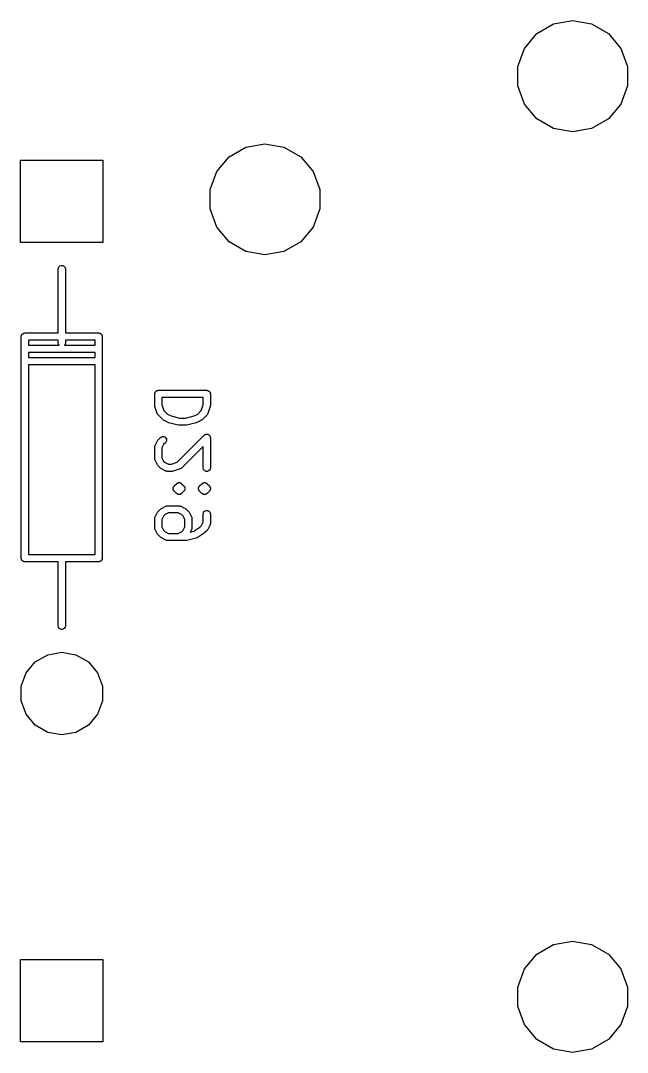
# Model space of a CAD drawing. Extents: x 17 to 274, y -105 to -6.
# Drawn here: x 184.15 to 196.67, y -75.07 to -53.77 of the extents above; entities that cross this region are included whole.
import ezdxf

# ---------------------------------------------------------------- set-up
doc = ezdxf.new("R2010")
doc.units = 0
doc.header["$MEASUREMENT"] = 0
doc.layers.add('BLACK', color=7, linetype='CONTINUOUS')

msp = doc.modelspace()

# ---------------------------------------------------------------- linework, layer by layer
at = {"layer": 'Black'}
for p, q in [((194.802, -54.0411), (195.148, -53.8418)), ((195.148, -53.8418), (195.54, -53.7726)), ((195.54, -53.7726), (195.932, -53.8418)), ((195.932, -53.8418), (196.278, -54.0411)), ((194.546, -54.3463), (194.802, -54.0411)), ((196.278, -54.0411), (196.534, -54.3463)), ((194.41, -54.7208), (194.546, -54.3463)), ((196.534, -54.3463), (196.67, -54.7208)), ((194.41, -55.1192), (194.41, -54.7208)), ((196.67, -54.7208), (196.67, -55.1192)), ((194.546, -55.4937), (194.41, -55.1192)), ((196.67, -55.1192), (196.534, -55.4937)), ((194.802, -55.7989), (194.546, -55.4937)), ((196.534, -55.4937), (196.278, -55.7989)), ((195.148, -55.9982), (194.802, -55.7989)), ((195.54, -56.0674), (195.148, -55.9982)), ((195.932, -55.9982), (195.54, -56.0674)), ((196.278, -55.7989), (195.932, -55.9982)), ((188.452, -56.5811), (188.798, -56.3818)), ((188.798, -56.3818), (189.19, -56.3126)), ((189.19, -56.3126), (189.582, -56.3818)), ((189.582, -56.3818), (189.928, -56.5811)), ((188.196, -56.8863), (188.452, -56.5811)), ((189.928, -56.5811), (190.184, -56.8863)), ((184.148, -58.3501), (184.148, -56.6509)), ((184.148, -56.6509), (185.847, -56.6509)), ((185.847, -56.6509), (185.847, -58.3501)), ((188.06, -57.2608), (188.196, -56.8863)), ((190.184, -56.8863), (190.32, -57.2608)), ((188.06, -57.6592), (188.06, -57.2608)), ((190.32, -57.2608), (190.32, -57.6592)), ((188.196, -58.0337), (188.06, -57.6592)), ((190.32, -57.6592), (190.184, -58.0337)), ((188.452, -58.3389), (188.196, -58.0337)), ((190.184, -58.0337), (189.928, -58.3389)), ((188.798, -58.5382), (188.452, -58.3389)), ((189.928, -58.3389), (189.582, -58.5382)), ((185.847, -58.3501), (184.148, -58.3501)), ((189.19, -58.6074), (188.798, -58.5382)), ((189.582, -58.5382), (189.19, -58.6074)), ((184.922, -58.8975), (184.927, -58.8719)), ((184.922, -60.2195), (184.922, -58.8975)), ((184.927, -58.8719), (184.94, -58.8493)), ((184.94, -58.8493), (184.96, -58.8326)), ((184.96, -58.8326), (184.984, -58.8237)), ((184.984, -58.8237), (185.01, -58.8237)), ((185.01, -58.8237), (185.035, -58.8326)), ((185.035, -58.8326), (185.055, -58.8493)), ((185.055, -58.8493), (185.068, -58.8719)), ((185.068, -58.8719), (185.072, -58.8975)), ((185.072, -58.8975), (185.072, -60.2195)), ((184.165, -60.2689), (184.168, -60.2632)), ((184.168, -60.2632), (184.171, -60.257)), ((184.171, -60.257), (184.175, -60.252)), ((184.175, -60.252), (184.178, -60.2463)), ((184.178, -60.2463), (184.183, -60.2421)), ((184.183, -60.2421), (184.187, -60.2371)), ((184.187, -60.2371), (184.193, -60.2338)), ((184.193, -60.2338), (184.198, -60.2296)), ((184.198, -60.2296), (184.204, -60.2273)), ((184.204, -60.2273), (184.21, -60.224)), ((184.21, -60.224), (184.216, -60.2229)), ((184.216, -60.2229), (184.222, -60.2207)), ((184.222, -60.2207), (184.229, -60.2207)), ((184.229, -60.2207), (184.235, -60.2195)), ((184.235, -60.2195), (184.922, -60.2195)), ((185.072, -60.2195), (185.759, -60.2195)), ((185.759, -60.2195), (185.766, -60.2207)), ((185.766, -60.2207), (185.772, -60.2207)), ((185.772, -60.2207), (185.779, -60.2229)), ((185.779, -60.2229), (185.785, -60.224)), ((185.785, -60.224), (185.791, -60.2273)), ((185.791, -60.2273), (185.797, -60.2296)), ((185.797, -60.2296), (185.802, -60.2338)), ((185.802, -60.2338), (185.808, -60.2371)), ((185.808, -60.2371), (185.812, -60.2421)), ((185.812, -60.2421), (185.817, -60.2463)), ((185.817, -60.2463), (185.82, -60.252)), ((185.82, -60.252), (185.824, -60.257)), ((185.824, -60.257), (185.827, -60.2632)), ((185.827, -60.2632), (185.83, -60.2689)), ((184.16, -60.2945), (184.162, -60.2881)), ((184.16, -64.8665), (184.16, -60.2945)), ((184.162, -60.2815), (184.164, -60.2753)), ((184.162, -60.2881), (184.162, -60.2815)), ((184.164, -60.2753), (184.165, -60.2689)), ((184.31, -60.3695), (184.31, -60.4735)), ((184.922, -60.3695), (184.31, -60.3695)), ((184.31, -60.4735), (184.945, -60.4735)), ((184.922, -60.4215), (184.922, -60.3695)), ((184.927, -60.4472), (184.922, -60.4215)), ((184.94, -60.4697), (184.927, -60.4472)), ((184.945, -60.4735), (184.94, -60.4697)), ((185.055, -60.4697), (185.05, -60.4735)), ((185.05, -60.4735), (185.684, -60.4735)), ((185.068, -60.4472), (185.055, -60.4697)), ((185.072, -60.4215), (185.068, -60.4472)), ((185.072, -60.3695), (185.072, -60.4215)), ((185.684, -60.3695), (185.072, -60.3695)), ((185.684, -60.4735), (185.684, -60.3695)), ((185.83, -60.2689), (185.831, -60.2753)), ((185.831, -60.2753), (185.833, -60.2815)), ((185.833, -60.2815), (185.833, -60.2881)), ((185.833, -60.2881), (185.834, -60.2945)), ((185.834, -60.2945), (185.834, -64.8665)), ((184.31, -60.6235), (184.31, -60.7275)), ((185.684, -60.6235), (184.31, -60.6235)), ((185.684, -60.7275), (185.684, -60.6235)), ((184.31, -60.7275), (185.684, -60.7275)), ((184.31, -60.8775), (184.31, -64.7915)), ((185.684, -60.8775), (184.31, -60.8775)), ((185.684, -64.7915), (185.684, -60.8775)), ((186.915, -61.4781), (186.916, -61.4717)), ((186.915, -61.7162), (186.915, -61.4781)), ((186.916, -61.4651), (186.918, -61.4589)), ((186.916, -61.4717), (186.916, -61.4651)), ((186.918, -61.4589), (186.919, -61.4525)), ((186.919, -61.4525), (186.923, -61.4468)), ((186.923, -61.4468), (186.925, -61.4406)), ((186.925, -61.4406), (186.929, -61.4356)), ((186.929, -61.4356), (186.932, -61.4299)), ((186.932, -61.4299), (186.937, -61.4257)), ((186.937, -61.4257), (186.942, -61.4207)), ((186.942, -61.4207), (186.947, -61.4174)), ((186.947, -61.4174), (186.952, -61.4132)), ((186.952, -61.4132), (186.959, -61.4109)), ((186.959, -61.4109), (186.964, -61.4077)), ((186.964, -61.4077), (186.971, -61.4065)), ((186.971, -61.4065), (186.977, -61.4043)), ((186.977, -61.4043), (186.983, -61.4043)), ((186.983, -61.4043), (186.99, -61.4031)), ((186.99, -61.4031), (187.99, -61.4031)), ((187.99, -61.4031), (187.996, -61.4043)), ((187.996, -61.4043), (188.003, -61.4043)), ((188.003, -61.4043), (188.009, -61.4065)), ((188.009, -61.4065), (188.015, -61.4077)), ((188.015, -61.4077), (188.021, -61.4109)), ((188.021, -61.4109), (188.027, -61.4132)), ((188.027, -61.4132), (188.032, -61.4174)), ((188.032, -61.4174), (188.038, -61.4207)), ((188.038, -61.4207), (188.042, -61.4257)), ((188.042, -61.4257), (188.047, -61.4299)), ((188.047, -61.4299), (188.051, -61.4356)), ((188.051, -61.4356), (188.055, -61.4406)), ((188.055, -61.4406), (188.057, -61.4468)), ((188.057, -61.4468), (188.06, -61.4525)), ((188.06, -61.4525), (188.061, -61.4589)), ((188.061, -61.4589), (188.064, -61.4651)), ((188.064, -61.4651), (188.064, -61.4717)), ((188.064, -61.4717), (188.065, -61.4781)), ((188.065, -61.4781), (188.065, -61.7162)), ((186.917, -61.7281), (186.915, -61.7162)), ((186.919, -61.74), (186.917, -61.7281)), ((186.966, -61.8828), (186.919, -61.74)), ((187.065, -61.5531), (187.065, -61.7041)), ((187.915, -61.5531), (187.065, -61.5531)), ((187.065, -61.7041), (187.103, -61.8186)), ((187.877, -61.8186), (187.915, -61.7041)), ((187.915, -61.7041), (187.915, -61.5531)), ((188.061, -61.74), (188.013, -61.8828)), ((188.063, -61.7281), (188.061, -61.74)), ((188.065, -61.7162), (188.063, -61.7281)), ((186.968, -61.8866), (186.966, -61.8828)), ((186.969, -61.8908), (186.968, -61.8866)), ((186.975, -61.898), (186.969, -61.8908)), ((186.979, -61.9057), (186.975, -61.898)), ((186.982, -61.9086), (186.979, -61.9057)), ((186.984, -61.9121), (186.982, -61.9086)), ((187.08, -62.0074), (186.984, -61.9121)), ((187.103, -61.8186), (187.177, -61.8927)), ((187.177, -61.8927), (187.254, -61.9312)), ((187.254, -61.9312), (187.428, -61.9746)), ((187.552, -61.9746), (187.726, -61.9312)), ((187.726, -61.9312), (187.803, -61.8927)), ((187.803, -61.8927), (187.877, -61.8186)), ((187.995, -61.9121), (187.9, -62.0074)), ((187.998, -61.9086), (187.995, -61.9121)), ((188.001, -61.9057), (187.998, -61.9086)), ((188.005, -61.898), (188.001, -61.9057)), ((188.01, -61.8908), (188.005, -61.898)), ((188.011, -61.8866), (188.01, -61.8908)), ((188.013, -61.8828), (188.011, -61.8866)), ((187.09, -62.0143), (187.08, -62.0074)), ((187.099, -62.0214), (187.09, -62.0143)), ((187.194, -62.069), (187.099, -62.0214)), ((187.202, -62.0714), (187.194, -62.069)), ((187.21, -62.0747), (187.202, -62.0714)), ((187.4, -62.1223), (187.21, -62.0747)), ((187.409, -62.123), (187.4, -62.1223)), ((187.418, -62.1246), (187.409, -62.123)), ((187.561, -62.1246), (187.418, -62.1246)), ((187.428, -61.9746), (187.552, -61.9746)), ((187.57, -62.123), (187.561, -62.1246)), ((187.579, -62.1223), (187.57, -62.123)), ((187.77, -62.0747), (187.579, -62.1223)), ((187.777, -62.0714), (187.77, -62.0747)), ((187.785, -62.069), (187.777, -62.0714)), ((187.881, -62.0214), (187.785, -62.069)), ((187.89, -62.0142), (187.881, -62.0214)), ((187.9, -62.0074), (187.89, -62.0142)), ((186.984, -62.4251), (187.032, -62.3775)), ((187.032, -62.3775), (187.053, -62.3625)), ((187.053, -62.3625), (187.079, -62.3558)), ((187.079, -62.3558), (187.104, -62.3581)), ((187.104, -62.3581), (187.128, -62.3691)), ((187.128, -62.3691), (187.147, -62.3875)), ((187.147, -62.3875), (187.158, -62.4111)), ((187.378, -62.8888), (187.937, -62.3299)), ((187.937, -62.3299), (187.945, -62.3242)), ((187.945, -62.3242), (187.952, -62.3179)), ((187.952, -62.3179), (187.955, -62.3168)), ((187.955, -62.3168), (187.958, -62.3149)), ((187.958, -62.3149), (187.968, -62.3124)), ((187.968, -62.3124), (187.977, -62.309)), ((187.977, -62.309), (187.98, -62.309)), ((187.98, -62.309), (187.983, -62.3082)), ((187.983, -62.3082), (187.993, -62.309)), ((187.993, -62.309), (188.003, -62.309)), ((188.003, -62.309), (188.006, -62.3102)), ((188.006, -62.3102), (188.009, -62.3105)), ((188.009, -62.3105), (188.018, -62.3146)), ((188.018, -62.3146), (188.027, -62.3179)), ((188.027, -62.3179), (188.03, -62.3201)), ((188.03, -62.3201), (188.033, -62.3215)), ((188.033, -62.3215), (188.04, -62.3284)), ((188.04, -62.3284), (188.047, -62.3347)), ((188.047, -62.3347), (188.049, -62.3375)), ((188.049, -62.3375), (188.051, -62.3399)), ((188.051, -62.3399), (188.055, -62.3488)), ((188.055, -62.3488), (188.06, -62.3572)), ((188.06, -62.3572), (188.061, -62.3605)), ((188.061, -62.3605), (188.062, -62.3635)), ((188.062, -62.3635), (188.063, -62.3733)), ((188.063, -62.3733), (188.065, -62.3829)), ((188.065, -62.3829), (188.065, -63.0019)), ((186.915, -62.5648), (186.918, -62.5564)), ((186.916, -62.5691), (186.915, -62.5648)), ((186.915, -62.5734), (186.916, -62.5691)), ((186.915, -62.8115), (186.915, -62.5734)), ((186.918, -62.5564), (186.919, -62.5477)), ((186.919, -62.5477), (186.922, -62.544)), ((186.922, -62.544), (186.923, -62.5398)), ((186.923, -62.5398), (186.97, -62.4446)), ((186.97, -62.4446), (186.978, -62.4349)), ((186.978, -62.4349), (186.984, -62.4251)), ((187.099, -62.5226), (187.065, -62.5911)), ((187.065, -62.5911), (187.065, -62.7938)), ((187.138, -62.4836), (187.099, -62.5226)), ((187.153, -62.4622), (187.138, -62.4836)), ((187.16, -62.4371), (187.153, -62.4622)), ((187.158, -62.4111), (187.16, -62.4371)), ((187.915, -62.564), (187.471, -63.0074)), ((187.915, -63.0019), (187.915, -62.564)), ((186.916, -62.8157), (186.915, -62.8115)), ((186.915, -62.82), (186.916, -62.8157)), ((187.065, -62.7938), (187.099, -62.8623)), ((186.918, -62.8285), (186.915, -62.82)), ((186.919, -62.8371), (186.918, -62.8285)), ((186.922, -62.8409), (186.919, -62.8371)), ((186.923, -62.845), (186.922, -62.8409)), ((186.97, -62.9403), (186.923, -62.845)), ((186.978, -62.9499), (186.97, -62.9403)), ((186.984, -62.9597), (186.978, -62.9499)), ((187.032, -63.0074), (186.984, -62.9597)), ((187.042, -63.0142), (187.032, -63.0074)), ((187.052, -63.0214), (187.042, -63.0142)), ((187.147, -63.069), (187.052, -63.0214)), ((187.099, -62.8623), (187.13, -62.8927)), ((187.13, -62.8927), (187.198, -62.9269)), ((187.198, -62.9269), (187.263, -62.9269)), ((187.263, -62.9269), (187.378, -62.8888)), ((187.442, -63.0255), (187.299, -63.0731)), ((187.446, -63.0234), (187.442, -63.0255)), ((187.45, -63.0223), (187.446, -63.0234)), ((187.457, -63.0173), (187.45, -63.0223)), ((187.465, -63.0131), (187.457, -63.0173)), ((187.468, -63.0098), (187.465, -63.0131)), ((187.471, -63.0074), (187.468, -63.0098)), ((187.919, -63.0276), (187.915, -63.0019)), ((187.932, -63.0502), (187.919, -63.0276)), ((188.06, -63.0276), (188.047, -63.0502)), ((188.065, -63.0019), (188.06, -63.0276)), ((187.151, -63.0703), (187.147, -63.069)), ((187.155, -63.0724), (187.151, -63.0703)), ((187.163, -63.074), (187.155, -63.0724)), ((187.172, -63.0765), (187.163, -63.074)), ((187.176, -63.0762), (187.172, -63.0765)), ((187.18, -63.0769), (187.176, -63.0762)), ((187.276, -63.0769), (187.18, -63.0769)), ((187.287, -63.0749), (187.276, -63.0769)), ((187.299, -63.0731), (187.287, -63.0749)), ((187.952, -63.0669), (187.932, -63.0502)), ((187.977, -63.0758), (187.952, -63.0669)), ((188.003, -63.0758), (187.977, -63.0758)), ((188.027, -63.0669), (188.003, -63.0758)), ((188.047, -63.0502), (188.027, -63.0669)), ((187.296, -63.424), (187.297, -63.4208)), ((187.297, -63.4305), (187.296, -63.424)), ((187.296, -63.4371), (187.297, -63.4305)), ((187.297, -63.4402), (187.296, -63.4371)), ((187.297, -63.4175), (187.298, -63.4144)), ((187.297, -63.4208), (187.297, -63.4175)), ((187.297, -63.4435), (187.297, -63.4402)), ((187.298, -63.4466), (187.297, -63.4435)), ((187.298, -63.4111), (187.301, -63.4052)), ((187.298, -63.4144), (187.298, -63.4111)), ((187.298, -63.4499), (187.298, -63.4466)), ((187.301, -63.4559), (187.298, -63.4499)), ((187.301, -63.4052), (187.303, -63.3988)), ((187.303, -63.4622), (187.301, -63.4559)), ((187.303, -63.3988), (187.305, -63.3961)), ((187.305, -63.3961), (187.306, -63.393)), ((187.306, -63.393), (187.308, -63.3905)), ((187.308, -63.3905), (187.309, -63.3875)), ((187.309, -63.3875), (187.314, -63.3829)), ((187.314, -63.3829), (187.318, -63.3775)), ((187.318, -63.3775), (187.365, -63.3299)), ((187.365, -63.3299), (187.371, -63.3261)), ((187.371, -63.3261), (187.375, -63.3215)), ((187.375, -63.3215), (187.381, -63.3187)), ((187.381, -63.3187), (187.387, -63.3149)), ((187.387, -63.3149), (187.393, -63.3132)), ((187.393, -63.3132), (187.399, -63.3105)), ((187.399, -63.3105), (187.406, -63.3099)), ((187.406, -63.3099), (187.412, -63.3082)), ((187.412, -63.3082), (187.418, -63.3088)), ((187.418, -63.3088), (187.425, -63.3082)), ((187.425, -63.3082), (187.431, -63.3099)), ((187.431, -63.3099), (187.438, -63.3105)), ((187.438, -63.3105), (187.444, -63.3132)), ((187.444, -63.3132), (187.45, -63.3149)), ((187.45, -63.3149), (187.455, -63.3187)), ((187.455, -63.3187), (187.461, -63.3215)), ((187.461, -63.3215), (187.466, -63.3261)), ((187.466, -63.3261), (187.471, -63.3299)), ((187.471, -63.3299), (187.519, -63.3775)), ((187.519, -63.3775), (187.523, -63.3829)), ((187.523, -63.3829), (187.527, -63.3875)), ((187.527, -63.3875), (187.529, -63.3905)), ((187.529, -63.3905), (187.531, -63.393)), ((187.531, -63.393), (187.532, -63.3961)), ((187.532, -63.3961), (187.534, -63.3988)), ((187.534, -63.3988), (187.536, -63.4052)), ((187.536, -63.4559), (187.534, -63.4622)), ((187.536, -63.4052), (187.538, -63.4111)), ((187.538, -63.4499), (187.536, -63.4559)), ((187.538, -63.4111), (187.539, -63.4144)), ((187.539, -63.4466), (187.538, -63.4499)), ((187.539, -63.4144), (187.54, -63.4175)), ((187.54, -63.4435), (187.539, -63.4466)), ((187.54, -63.4175), (187.54, -63.4208)), ((187.54, -63.4208), (187.541, -63.424)), ((187.541, -63.424), (187.54, -63.4305)), ((187.54, -63.4305), (187.541, -63.4371)), ((187.541, -63.4371), (187.54, -63.4402)), ((187.54, -63.4402), (187.54, -63.4435)), ((187.82, -63.424), (187.821, -63.4208)), ((187.82, -63.4305), (187.82, -63.424)), ((187.82, -63.4371), (187.82, -63.4305)), ((187.821, -63.4402), (187.82, -63.4371)), ((187.821, -63.4175), (187.822, -63.4144)), ((187.821, -63.4208), (187.821, -63.4175)), ((187.821, -63.4435), (187.821, -63.4402)), ((187.822, -63.4466), (187.821, -63.4435)), ((187.822, -63.4111), (187.825, -63.4052)), ((187.822, -63.4144), (187.822, -63.4111)), ((187.822, -63.4499), (187.822, -63.4466)), ((187.825, -63.4559), (187.822, -63.4499)), ((187.825, -63.4052), (187.827, -63.3988)), ((187.827, -63.4622), (187.825, -63.4559)), ((187.827, -63.3988), (187.829, -63.3961)), ((187.829, -63.3961), (187.83, -63.393)), ((187.83, -63.393), (187.832, -63.3905)), ((187.832, -63.3905), (187.833, -63.3875)), ((187.833, -63.3875), (187.838, -63.3829)), ((187.838, -63.3829), (187.842, -63.3775)), ((187.842, -63.3775), (187.889, -63.3299)), ((187.889, -63.3299), (187.895, -63.3261)), ((187.895, -63.3261), (187.899, -63.3215)), ((187.899, -63.3215), (187.905, -63.3187)), ((187.905, -63.3187), (187.911, -63.3149)), ((187.911, -63.3149), (187.917, -63.3132)), ((187.917, -63.3132), (187.923, -63.3105)), ((187.923, -63.3105), (187.929, -63.3099)), ((187.929, -63.3099), (187.936, -63.3082)), ((187.936, -63.3082), (187.942, -63.3088)), ((187.942, -63.3088), (187.949, -63.3082)), ((187.949, -63.3082), (187.955, -63.3099)), ((187.955, -63.3099), (187.962, -63.3105)), ((187.962, -63.3105), (187.968, -63.3132)), ((187.968, -63.3132), (187.974, -63.3149)), ((187.974, -63.3149), (187.979, -63.3187)), ((187.979, -63.3187), (187.985, -63.3215)), ((187.985, -63.3215), (187.99, -63.3261)), ((187.99, -63.3261), (187.995, -63.3299)), ((187.995, -63.3299), (188.043, -63.3775)), ((188.043, -63.3775), (188.047, -63.3829)), ((188.047, -63.3829), (188.051, -63.3875)), ((188.051, -63.3875), (188.053, -63.3905)), ((188.053, -63.3905), (188.055, -63.393)), ((188.055, -63.393), (188.056, -63.3961)), ((188.056, -63.3961), (188.058, -63.3988)), ((188.058, -63.3988), (188.06, -63.4052)), ((188.06, -63.4559), (188.058, -63.4622)), ((188.06, -63.4052), (188.062, -63.4111)), ((188.062, -63.4499), (188.06, -63.4559)), ((188.062, -63.4111), (188.063, -63.4144)), ((188.063, -63.4466), (188.062, -63.4499)), ((188.063, -63.4144), (188.064, -63.4175)), ((188.064, -63.4435), (188.063, -63.4466)), ((188.064, -63.4175), (188.064, -63.4208)), ((188.064, -63.4208), (188.065, -63.424)), ((188.065, -63.424), (188.064, -63.4305)), ((188.064, -63.4305), (188.065, -63.4371)), ((188.065, -63.4371), (188.064, -63.4402)), ((188.064, -63.4402), (188.064, -63.4435)), ((187.305, -63.4649), (187.303, -63.4622)), ((187.306, -63.468), (187.305, -63.4649)), ((187.308, -63.4705), (187.306, -63.468)), ((187.309, -63.4735), (187.308, -63.4705)), ((187.314, -63.4782), (187.309, -63.4735)), ((187.318, -63.4836), (187.314, -63.4782)), ((187.365, -63.5312), (187.318, -63.4836)), ((187.371, -63.5349), (187.365, -63.5312)), ((187.375, -63.5396), (187.371, -63.5349)), ((187.381, -63.5423), (187.375, -63.5396)), ((187.387, -63.5461), (187.381, -63.5423)), ((187.393, -63.5478), (187.387, -63.5461)), ((187.399, -63.5506), (187.393, -63.5478)), ((187.406, -63.5512), (187.399, -63.5506)), ((187.412, -63.5529), (187.406, -63.5512)), ((187.418, -63.5523), (187.412, -63.5529)), ((187.425, -63.5529), (187.418, -63.5523)), ((187.431, -63.5512), (187.425, -63.5529)), ((187.438, -63.5506), (187.431, -63.5512)), ((187.444, -63.5478), (187.438, -63.5506)), ((187.45, -63.5461), (187.444, -63.5478)), ((187.455, -63.5423), (187.45, -63.5461)), ((187.461, -63.5396), (187.455, -63.5423)), ((187.466, -63.5349), (187.461, -63.5396)), ((187.471, -63.5312), (187.466, -63.5349)), ((187.519, -63.4836), (187.471, -63.5312)), ((187.523, -63.4782), (187.519, -63.4836)), ((187.527, -63.4735), (187.523, -63.4782)), ((187.529, -63.4705), (187.527, -63.4735)), ((187.531, -63.468), (187.529, -63.4705)), ((187.532, -63.4649), (187.531, -63.468)), ((187.534, -63.4622), (187.532, -63.4649)), ((187.829, -63.4649), (187.827, -63.4622)), ((187.83, -63.468), (187.829, -63.4649)), ((187.832, -63.4705), (187.83, -63.468)), ((187.833, -63.4735), (187.832, -63.4705)), ((187.838, -63.4782), (187.833, -63.4735)), ((187.842, -63.4836), (187.838, -63.4782)), ((187.889, -63.5312), (187.842, -63.4836)), ((187.895, -63.5349), (187.889, -63.5312)), ((187.899, -63.5396), (187.895, -63.5349)), ((187.905, -63.5423), (187.899, -63.5396)), ((187.911, -63.5461), (187.905, -63.5423)), ((187.917, -63.5478), (187.911, -63.5461)), ((187.923, -63.5506), (187.917, -63.5478)), ((187.929, -63.5512), (187.923, -63.5506)), ((187.936, -63.5529), (187.929, -63.5512)), ((187.942, -63.5523), (187.936, -63.5529)), ((187.949, -63.5529), (187.942, -63.5523)), ((187.955, -63.5512), (187.949, -63.5529)), ((187.962, -63.5506), (187.955, -63.5512)), ((187.968, -63.5478), (187.962, -63.5506)), ((187.974, -63.5461), (187.968, -63.5478)), ((187.979, -63.5423), (187.974, -63.5461)), ((187.985, -63.5396), (187.979, -63.5423)), ((187.99, -63.5349), (187.985, -63.5396)), ((187.995, -63.5312), (187.99, -63.5349)), ((188.043, -63.4836), (187.995, -63.5312)), ((188.047, -63.4782), (188.043, -63.4836)), ((188.051, -63.4735), (188.047, -63.4782)), ((188.053, -63.4705), (188.051, -63.4735)), ((188.055, -63.468), (188.053, -63.4705)), ((188.056, -63.4649), (188.055, -63.468)), ((188.058, -63.4622), (188.056, -63.4649)), ((186.984, -63.9013), (187.032, -63.8537)), ((187.032, -63.8537), (187.042, -63.8468)), ((187.042, -63.8468), (187.052, -63.8396)), ((187.052, -63.8396), (187.147, -63.792)), ((187.147, -63.792), (187.151, -63.7908)), ((187.151, -63.7908), (187.155, -63.7886)), ((187.155, -63.7886), (187.163, -63.7871)), ((187.163, -63.7871), (187.172, -63.7846)), ((187.172, -63.7846), (187.176, -63.7848)), ((187.176, -63.7848), (187.18, -63.7841)), ((187.18, -63.7841), (187.418, -63.7841)), ((187.418, -63.7841), (187.423, -63.7848)), ((187.423, -63.7848), (187.427, -63.7846)), ((187.427, -63.7846), (187.435, -63.7871)), ((187.435, -63.7871), (187.444, -63.7886)), ((187.444, -63.7886), (187.448, -63.7908)), ((187.448, -63.7908), (187.452, -63.792)), ((187.452, -63.792), (187.547, -63.8396)), ((187.547, -63.8396), (187.557, -63.8468)), ((187.557, -63.8468), (187.567, -63.8537)), ((187.567, -63.8537), (187.614, -63.9013)), ((187.952, -63.8894), (187.977, -63.8805)), ((187.977, -63.8805), (188.003, -63.8805)), ((188.003, -63.8805), (188.027, -63.8894)), ((186.915, -64.041), (186.918, -64.0326)), ((186.916, -64.0453), (186.915, -64.041)), ((186.915, -64.0496), (186.916, -64.0453)), ((186.915, -64.24), (186.915, -64.0496)), ((186.918, -64.0326), (186.919, -64.0239)), ((186.919, -64.0239), (186.922, -64.0202)), ((186.922, -64.0202), (186.923, -64.016)), ((186.923, -64.016), (186.97, -63.9208)), ((186.97, -63.9208), (186.978, -63.9111)), ((186.978, -63.9111), (186.984, -63.9013)), ((187.099, -63.9988), (187.065, -64.0673)), ((187.065, -64.0673), (187.065, -64.2223)), ((187.13, -63.9683), (187.099, -63.9988)), ((187.198, -63.9341), (187.13, -63.9683)), ((187.401, -63.9341), (187.198, -63.9341)), ((187.469, -63.9683), (187.401, -63.9341)), ((187.5, -63.9988), (187.469, -63.9683)), ((187.534, -64.0673), (187.5, -63.9988)), ((187.534, -64.2223), (187.534, -64.0673)), ((187.614, -63.9013), (187.621, -63.9111)), ((187.621, -63.9111), (187.628, -63.9208)), ((187.628, -63.9208), (187.676, -64.016)), ((187.676, -64.016), (187.677, -64.0202)), ((187.677, -64.0202), (187.679, -64.0239)), ((187.679, -64.0239), (187.681, -64.0326)), ((187.681, -64.0326), (187.683, -64.041)), ((187.683, -64.041), (187.683, -64.0453)), ((187.683, -64.0453), (187.684, -64.0496)), ((187.684, -64.0496), (187.684, -64.24)), ((187.915, -63.9543), (187.919, -63.9287)), ((187.915, -64.1271), (187.915, -63.9543)), ((187.919, -63.9287), (187.932, -63.9061)), ((187.932, -63.9061), (187.952, -63.8894)), ((188.027, -63.8894), (188.047, -63.9061)), ((188.047, -63.9061), (188.06, -63.9287)), ((188.06, -63.9287), (188.065, -63.9543)), ((188.065, -63.9543), (188.065, -64.1448)), ((186.916, -64.2443), (186.915, -64.24)), ((186.915, -64.2486), (186.916, -64.2443)), ((186.918, -64.257), (186.915, -64.2486)), ((186.919, -64.2657), (186.918, -64.257)), ((186.922, -64.2694), (186.919, -64.2657)), ((186.923, -64.2736), (186.922, -64.2694)), ((186.97, -64.3688), (186.923, -64.2736)), ((187.065, -64.2223), (187.099, -64.2909)), ((187.099, -64.2909), (187.13, -64.3213)), ((187.469, -64.3213), (187.5, -64.2909)), ((187.5, -64.2909), (187.534, -64.2223)), ((187.676, -64.2736), (187.647, -64.3318)), ((187.677, -64.2694), (187.676, -64.2736)), ((187.679, -64.2657), (187.677, -64.2694)), ((187.681, -64.257), (187.679, -64.2657)), ((187.683, -64.2486), (187.681, -64.257)), ((187.684, -64.24), (187.683, -64.2443)), ((187.683, -64.2443), (187.683, -64.2486)), ((187.721, -64.3133), (187.847, -64.2294)), ((187.847, -64.2294), (187.881, -64.1956)), ((187.881, -64.1956), (187.915, -64.1271)), ((187.995, -64.2931), (187.948, -64.3407)), ((188.002, -64.2832), (187.995, -64.2931)), ((188.009, -64.2736), (188.002, -64.2832)), ((188.057, -64.1783), (188.009, -64.2736)), ((188.058, -64.1742), (188.057, -64.1783)), ((188.06, -64.1705), (188.058, -64.1742)), ((188.062, -64.1618), (188.06, -64.1705)), ((188.064, -64.1534), (188.062, -64.1618)), ((188.065, -64.1448), (188.064, -64.1491)), ((188.064, -64.1491), (188.064, -64.1534)), ((186.978, -64.3785), (186.97, -64.3688)), ((186.984, -64.3883), (186.978, -64.3785)), ((187.032, -64.4359), (186.984, -64.3883)), ((187.042, -64.4428), (187.032, -64.4359)), ((187.052, -64.45), (187.042, -64.4428)), ((187.147, -64.4976), (187.052, -64.45)), ((187.13, -64.3213), (187.198, -64.3555)), ((187.151, -64.4988), (187.147, -64.4976)), ((187.155, -64.501), (187.151, -64.4988)), ((187.163, -64.5025), (187.155, -64.501)), ((187.172, -64.505), (187.163, -64.5025)), ((187.176, -64.5048), (187.172, -64.505)), ((187.18, -64.5055), (187.176, -64.5048)), ((187.561, -64.5055), (187.18, -64.5055)), ((187.198, -64.3555), (187.401, -64.3555)), ((187.401, -64.3555), (187.469, -64.3213)), ((187.57, -64.5039), (187.561, -64.5055)), ((187.579, -64.5033), (187.57, -64.5039)), ((187.77, -64.4557), (187.579, -64.5033)), ((187.647, -64.3318), (187.721, -64.3133)), ((187.782, -64.4505), (187.77, -64.4557)), ((187.793, -64.4453), (187.782, -64.4505)), ((187.936, -64.3501), (187.793, -64.4453)), ((187.942, -64.3449), (187.936, -64.3501)), ((187.948, -64.3407), (187.942, -64.3449)), ((184.162, -64.873), (184.16, -64.8665)), ((184.162, -64.8795), (184.162, -64.873)), ((184.164, -64.8857), (184.162, -64.8795)), ((184.165, -64.8922), (184.164, -64.8857)), ((184.168, -64.8979), (184.165, -64.8922)), ((184.171, -64.904), (184.168, -64.8979)), ((184.175, -64.909), (184.171, -64.904)), ((184.178, -64.9147), (184.175, -64.909)), ((184.183, -64.9189), (184.178, -64.9147)), ((184.187, -64.924), (184.183, -64.9189)), ((184.193, -64.9273), (184.187, -64.924)), ((184.198, -64.9315), (184.193, -64.9273)), ((184.204, -64.9337), (184.198, -64.9315)), ((184.21, -64.937), (184.204, -64.9337)), ((184.216, -64.9381), (184.21, -64.937)), ((184.222, -64.9404), (184.216, -64.9381)), ((184.229, -64.9404), (184.222, -64.9404)), ((184.235, -64.9415), (184.229, -64.9404)), ((184.922, -64.9415), (184.235, -64.9415)), ((184.31, -64.7915), (185.684, -64.7915)), ((184.922, -66.2635), (184.922, -64.9415)), ((185.759, -64.9415), (185.072, -64.9415)), ((185.072, -64.9415), (185.072, -66.2635)), ((185.766, -64.9404), (185.759, -64.9415)), ((185.772, -64.9404), (185.766, -64.9404)), ((185.779, -64.9381), (185.772, -64.9404)), ((185.785, -64.937), (185.779, -64.9381)), ((185.791, -64.9337), (185.785, -64.937)), ((185.797, -64.9315), (185.791, -64.9337)), ((185.802, -64.9273), (185.797, -64.9315)), ((185.808, -64.924), (185.802, -64.9273)), ((185.812, -64.9189), (185.808, -64.924)), ((185.817, -64.9147), (185.812, -64.9189)), ((185.82, -64.909), (185.817, -64.9147)), ((185.824, -64.904), (185.82, -64.909)), ((185.827, -64.8979), (185.824, -64.904)), ((185.83, -64.8922), (185.827, -64.8979)), ((185.831, -64.8857), (185.83, -64.8922)), ((185.833, -64.8795), (185.831, -64.8857)), ((185.834, -64.8665), (185.833, -64.873)), ((185.833, -64.873), (185.833, -64.8795)), ((184.927, -66.2892), (184.922, -66.2635)), ((184.94, -66.3117), (184.927, -66.2892)), ((184.96, -66.3285), (184.94, -66.3117)), ((184.984, -66.3374), (184.96, -66.3285)), ((185.01, -66.3374), (184.984, -66.3374)), ((185.035, -66.3285), (185.01, -66.3374)), ((185.055, -66.3117), (185.035, -66.3285)), ((185.068, -66.2892), (185.055, -66.3117)), ((185.072, -66.2635), (185.068, -66.2892)), ((184.449, -67.0072), (184.706, -66.8591)), ((184.706, -66.8591), (184.997, -66.8076)), ((184.997, -66.8076), (185.289, -66.8591)), ((185.289, -66.8591), (185.546, -67.0072)), ((184.259, -67.2341), (184.449, -67.0072)), ((185.546, -67.0072), (185.736, -67.2341)), ((184.158, -67.5124), (184.259, -67.2341)), ((185.736, -67.2341), (185.837, -67.5124)), ((184.158, -67.8086), (184.158, -67.5124)), ((185.837, -67.5124), (185.837, -67.8086)), ((184.259, -68.087), (184.158, -67.8086)), ((185.837, -67.8086), (185.736, -68.087)), ((184.449, -68.3139), (184.259, -68.087)), ((185.736, -68.087), (185.546, -68.3139)), ((184.706, -68.462), (184.449, -68.3139)), ((185.546, -68.3139), (185.289, -68.462)), ((184.997, -68.5134), (184.706, -68.462)), ((185.289, -68.462), (184.997, -68.5134)), ((195.148, -72.8418), (195.54, -72.7726)), ((195.54, -72.7726), (195.932, -72.8418)), ((194.546, -73.3463), (194.802, -73.0411)), ((194.802, -73.0411), (195.148, -72.8418)), ((195.932, -72.8418), (196.278, -73.0411)), ((196.278, -73.0411), (196.534, -73.3463)), ((184.148, -74.8501), (184.148, -73.1509)), ((184.148, -73.1509), (185.847, -73.1509)), ((185.847, -73.1509), (185.847, -74.8501)), ((194.41, -73.7208), (194.546, -73.3463)), ((196.534, -73.3463), (196.67, -73.7208)), ((194.41, -74.1192), (194.41, -73.7208)), ((196.67, -73.7208), (196.67, -74.1192)), ((194.546, -74.4937), (194.41, -74.1192)), ((196.67, -74.1192), (196.534, -74.4937)), ((194.802, -74.7989), (194.546, -74.4937)), ((196.534, -74.4937), (196.278, -74.7989)), ((185.847, -74.8501), (184.148, -74.8501)), ((195.148, -74.9982), (194.802, -74.7989)), ((196.278, -74.7989), (195.932, -74.9982)), ((195.54, -75.0674), (195.148, -74.9982)), ((195.932, -74.9982), (195.54, -75.0674))]:
    msp.add_line(p, q, dxfattribs=at)

doc.saveas('drawing.dxf')
